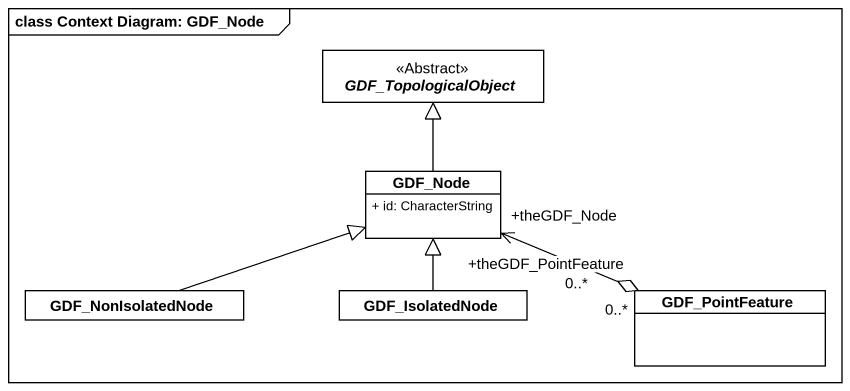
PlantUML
@startuml
mainframe class Context Diagram: GDF_Node
hide circle
hide empty members
skinparam classAttributeIconSize 0
abstract class GDF_TopologicalObject <<Abstract>>
class GDF_Node {
  + id: CharacterString
}
class GDF_NonIsolatedNode
class GDF_IsolatedNode
class GDF_PointFeature
GDF_Node -up-|> GDF_TopologicalObject
GDF_NonIsolatedNode -right-|> GDF_Node
GDF_IsolatedNode -up-|> GDF_Node
GDF_PointFeature "+theGDF_PointFeature\n0..*" o-left-> "+theGDF_Node\n0..*" GDF_Node
@enduml
